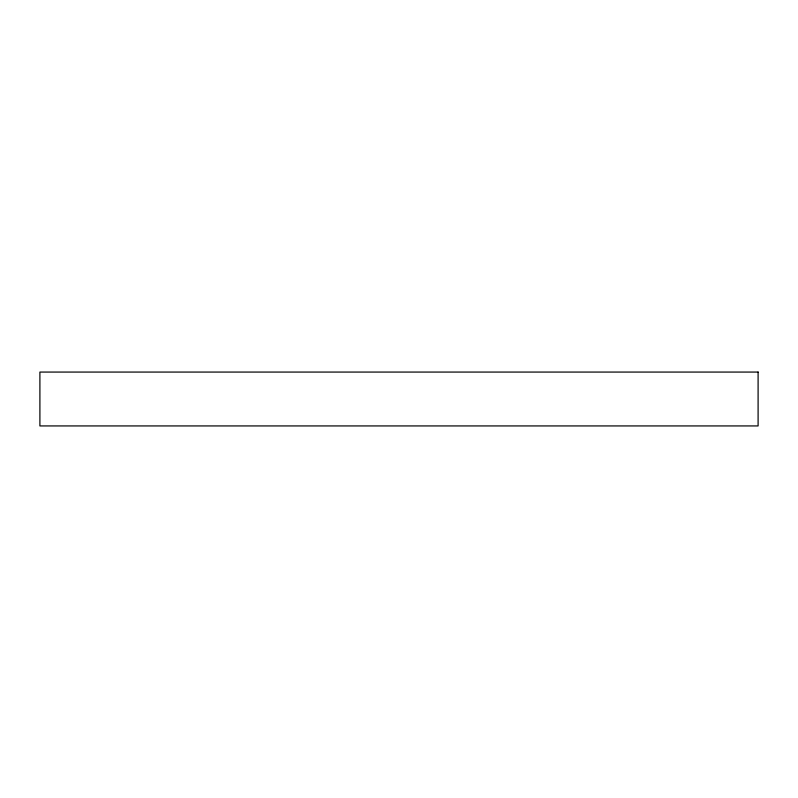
<?xml version="1.0" encoding="UTF-8"?>
<svg xmlns="http://www.w3.org/2000/svg" width="798" height="798" viewBox="0 0 798 798"><rect width="100%" height="100%" fill="white"/><g stroke="black" fill="none" stroke-linecap="round" stroke-linejoin="round"><path stroke-width="1.2" d="M758.1 372.067L39.9 372.067L39.9 425.933L758.1 425.933L758.1 372.067"/></g></svg>
